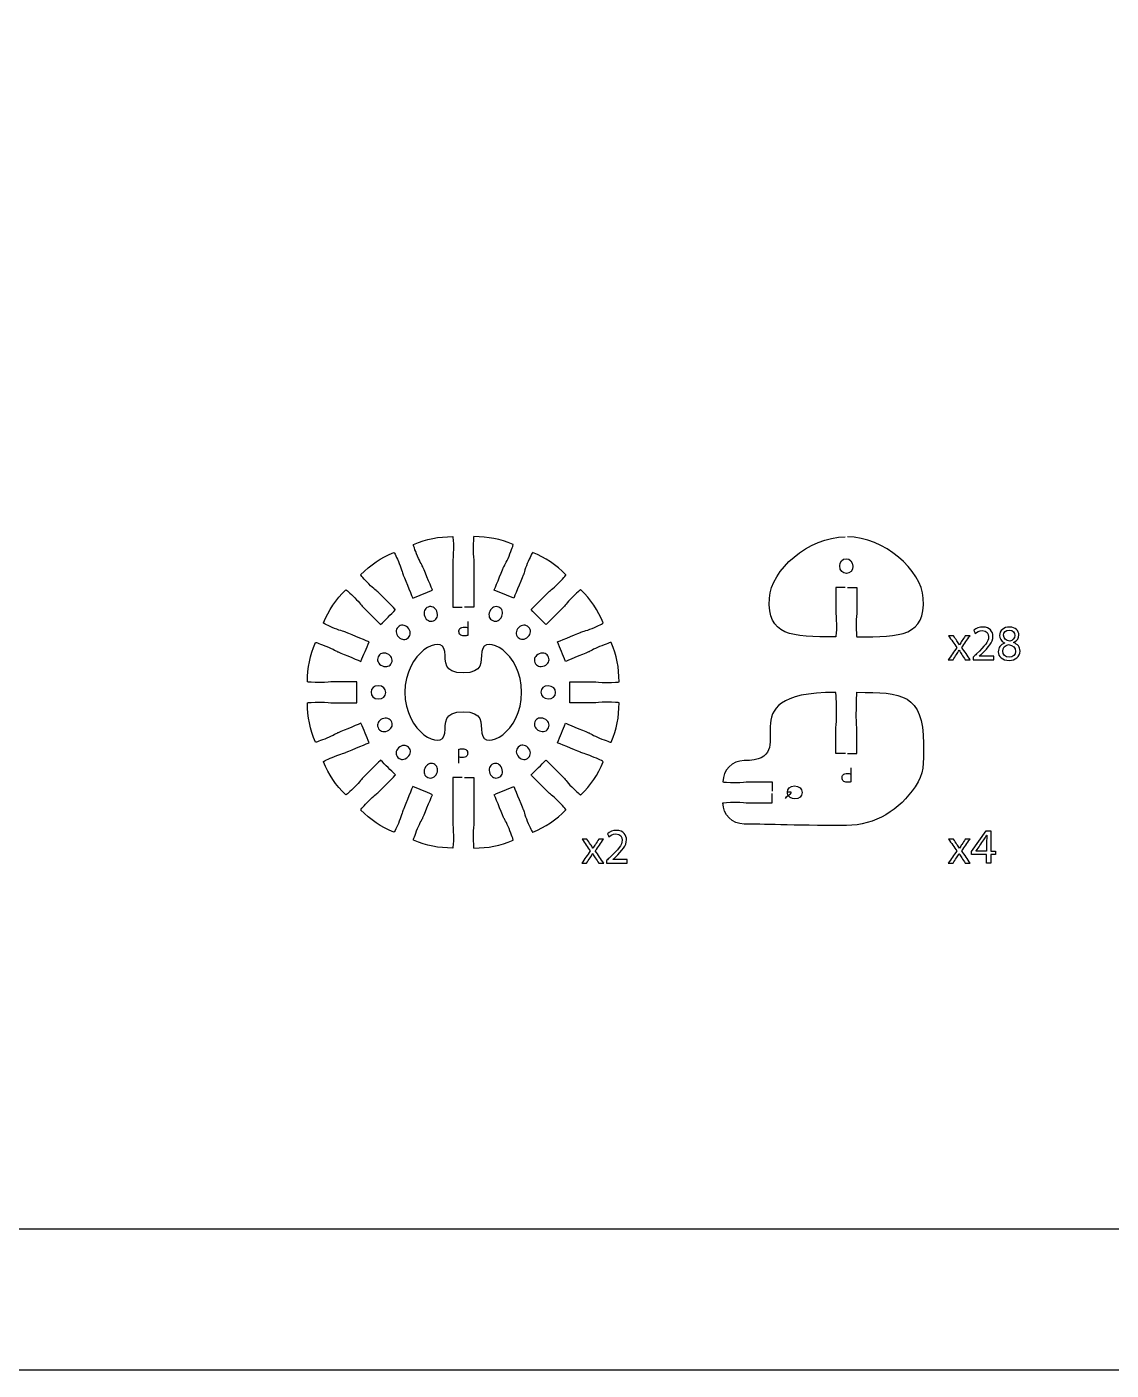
# Model space of a CAD drawing. Extents: x 0 to 1000, y 0 to 600.
# Drawn here: x 692.6 to 846.3, y 0.1 to 190.5 of the extents above; entities that cross this region are included whole.
import ezdxf

# ---------------------------------------------------------------- set-up
doc = ezdxf.new("R2010")
doc.units = 0
doc.header["$MEASUREMENT"] = 0
doc.layers.add('DEFAULT', color=7, linetype='CONTINUOUS')

msp = doc.modelspace()

# ---------------------------------------------------------------- linework, layer by layer
at = {"layer": 'DEFAULT', "color": 250}
for points in [[(1000, 0.1), (0, 0.1), (0, 600.1), (1000, 600.1)], [(828.68, 71.96), (828.68, 73.2), (826.55, 73.2), (826.55, 73.61), (828.59, 76.54), (829.26, 76.54), (829.26, 73.69), (829.91, 73.69), (829.91, 73.2), (829.26, 73.2), (829.26, 71.96)]]:
    msp.add_lwpolyline(points, close=True, dxfattribs=at)
msp.add_lwpolyline([(349.41, 570.1), (980, 570.1), (980, 20.1), (203.84, 20.1), (203.84, 570.1), (223.83, 570.1)], dxfattribs=at)
at = {"layer": 'DEFAULT', "color": 1}
for points, knots in [([(754.35, 84.11), (753.9, 84.11), (753.45, 84.11), (753, 84.11), (753, 81.94), (753, 79.78), (753, 77.61), (753, 77.44), (753.1, 76.83), (753.1, 75.86), (753.1, 74.89), (753.05, 74.11), (753, 74.11), (751, 74.11), (749.29, 74.45), (747.44, 75.22), (747.39, 75.24), (747.65, 75.98), (748.02, 76.87), (748.39, 77.77), (748.71, 78.29), (748.78, 78.45), (749.11, 79.26), (750.12, 81.68), (750.12, 81.68), (749.19, 82.07), (748.27, 82.45), (747.34, 82.83), (747.34, 82.83), (746.34, 80.41), (746.01, 79.6), (745.94, 79.44), (745.8, 78.84), (745.43, 77.94), (745.06, 77.05), (744.72, 76.35), (744.67, 76.37), (742.82, 77.13), (741.36, 78.1), (739.95, 79.51), (739.91, 79.56), (740.43, 80.14), (741.12, 80.82), (741.8, 81.51), (742.3, 81.87), (742.43, 81.99), (743.04, 82.61), (744.9, 84.47), (744.9, 84.47), (744.19, 85.17), (743.48, 85.88), (742.78, 86.58), (742.78, 86.58), (740.92, 84.73), (740.31, 84.11), (740.18, 83.99), (739.82, 83.49), (739.13, 82.8), (738.45, 82.12), (737.87, 81.6), (737.83, 81.64), (736.41, 83.05), (735.44, 84.51), (734.67, 86.35), (734.65, 86.4), (735.36, 86.74), (736.26, 87.11), (737.15, 87.48), (737.75, 87.62), (737.91, 87.69), (738.72, 88.03), (741.14, 89.03), (741.14, 89.03), (740.76, 89.95), (740.38, 90.88), (740, 91.8), (740, 91.8), (737.57, 90.8), (736.76, 90.46), (736.6, 90.4), (736.08, 90.07), (735.18, 89.7), (734.29, 89.33), (733.55, 89.07), (733.53, 89.12), (732.76, 90.97), (732.42, 92.69), (732.42, 94.69), (732.42, 94.74), (733.21, 94.79), (734.17, 94.79), (735.14, 94.79), (735.75, 94.69), (735.92, 94.69), (736.8, 94.69), (739.42, 94.69), (739.42, 94.69), (739.42, 95.69), (739.42, 96.69), (739.42, 97.69), (739.42, 97.69), (736.8, 97.68), (735.92, 97.68), (735.75, 97.68), (735.14, 97.59), (734.17, 97.59), (733.21, 97.59), (732.42, 97.63), (732.42, 97.69), (732.42, 99.69), (732.76, 101.4), (733.53, 103.25), (733.55, 103.3), (734.29, 103.04), (735.18, 102.67), (736.08, 102.3), (736.6, 101.98), (736.76, 101.91), (737.57, 101.58), (739.99, 100.57), (739.99, 100.57), (740.38, 101.5), (740.76, 102.42), (741.14, 103.34), (741.14, 103.34), (738.72, 104.35), (737.91, 104.68), (737.75, 104.75), (737.15, 104.89), (736.26, 105.26), (735.36, 105.63), (734.66, 105.97), (734.68, 106.02), (735.44, 107.87), (736.41, 109.32), (737.83, 110.74), (737.87, 110.78), (738.45, 110.25), (739.14, 109.57), (739.82, 108.89), (740.18, 108.38), (740.3, 108.26), (740.92, 107.64), (742.78, 105.79), (742.78, 105.79), (743.49, 106.49), (744.19, 107.2), (744.9, 107.91), (744.9, 107.91), (743.04, 109.76), (742.43, 110.38), (742.3, 110.51), (741.8, 110.86), (741.12, 111.55), (740.43, 112.23), (739.91, 112.82), (739.95, 112.86), (741.36, 114.27), (742.82, 115.24), (744.67, 116.01), (744.72, 116.03), (745.06, 115.32), (745.43, 114.43), (745.8, 113.54), (745.94, 112.94), (746, 112.78), (746.34, 111.97), (747.34, 109.54), (747.34, 109.54), (748.27, 109.93), (749.19, 110.31), (750.12, 110.69), (750.12, 110.69), (749.11, 113.12), (748.78, 113.92), (748.71, 114.09), (748.38, 114.61), (748.01, 115.5), (747.64, 116.39), (747.39, 117.14), (747.44, 117.16), (749.29, 117.92), (751, 118.27), (753, 118.27), (753.05, 118.27), (753.1, 117.48), (753.1, 116.51), (753.1, 115.55), (753, 114.94), (753, 114.76), (753, 113.89), (753, 108.26), (753, 108.26), (753.45, 108.26), (753.9, 108.26), (754.35, 108.26)], [0, 0, 0, 0, 3.83, 3.83, 3.83, 22.26, 22.26, 22.26, 23.26, 23.26, 23.26, 24.26, 24.26, 24.26, 25.26, 25.26, 25.26, 26.26, 26.26, 26.26, 27.26, 27.26, 27.26, 28.26, 28.26, 28.26, 36.769242, 36.769242, 36.769242, 37.769242, 37.769242, 37.769242, 38.769242, 38.769242, 38.769242, 39.769242, 39.769242, 39.769242, 40.769242, 40.769242, 40.769242, 41.769242, 41.769242, 41.769242, 42.769242, 42.769242, 42.769242, 43.769242, 43.769242, 43.769242, 52.261597, 52.261597, 52.261597, 53.261597, 53.261597, 53.261597, 54.261597, 54.261597, 54.261597, 55.261597, 55.261597, 55.261597, 56.261597, 56.261597, 56.261597, 57.261597, 57.261597, 57.261597, 58.261597, 58.261597, 58.261597, 59.261597, 59.261597, 59.261597, 67.757773, 67.757773, 67.757773, 68.757773, 68.757773, 68.757773, 69.757773, 69.757773, 69.757773, 70.757773, 70.757773, 70.757773, 71.757773, 71.757773, 71.757773, 72.757773, 72.757773, 72.757773, 73.757773, 73.757773, 73.757773, 74.757773, 74.757773, 74.757773, 83.267773, 83.267773, 83.267773, 84.267773, 84.267773, 84.267773, 85.267773, 85.267773, 85.267773, 86.267773, 86.267773, 86.267773, 87.267773, 87.267773, 87.267773, 88.267773, 88.267773, 88.267773, 89.267773, 89.267773, 89.267773, 90.267773, 90.267773, 90.267773, 98.767779, 98.767779, 98.767779, 99.767779, 99.767779, 99.767779, 100.767779, 100.767779, 100.767779, 101.767779, 101.767779, 101.767779, 102.767779, 102.767779, 102.767779, 103.767779, 103.767779, 103.767779, 104.767779, 104.767779, 104.767779, 105.767779, 105.767779, 105.767779, 114.274276, 114.274276, 114.274276, 115.274276, 115.274276, 115.274276, 116.274276, 116.274276, 116.274276, 117.274276, 117.274276, 117.274276, 118.274276, 118.274276, 118.274276, 119.274276, 119.274276, 119.274276, 120.274276, 120.274276, 120.274276, 121.274276, 121.274276, 121.274276, 129.783518, 129.783518, 129.783518, 130.783518, 130.783518, 130.783518, 131.783518, 131.783518, 131.783518, 132.783518, 132.783518, 132.783518, 133.783518, 133.783518, 133.783518, 134.783518, 134.783518, 134.783518, 135.783518, 135.783518, 135.783518, 136.783518, 136.783518, 136.783518, 140.613518, 140.613518, 140.613518, 140.613518]), ([(754.65, 84.11), (755.1, 84.11), (755.55, 84.11), (756, 84.11), (756, 81.95), (756, 79.78), (756, 77.61), (756, 77.44), (755.9, 76.83), (755.9, 75.86), (755.9, 74.9), (755.94, 74.11), (756, 74.11), (758, 74.11), (759.71, 74.45), (761.56, 75.22), (761.61, 75.24), (761.36, 75.98), (760.98, 76.87), (760.62, 77.77), (760.29, 78.29), (760.22, 78.45), (759.89, 79.26), (758.88, 81.68), (758.88, 81.68), (759.81, 82.07), (760.73, 82.45), (761.66, 82.83), (761.66, 82.83), (762.66, 80.41), (763, 79.6), (763.06, 79.44), (763.2, 78.84), (763.57, 77.94), (763.94, 77.05), (764.28, 76.34), (764.34, 76.36), (766.18, 77.13), (767.63, 78.1), (769.05, 79.52), (769.09, 79.56), (768.57, 80.14), (767.88, 80.83), (767.2, 81.51), (766.7, 81.87), (766.58, 81.99), (765.96, 82.61), (764.1, 84.47), (764.1, 84.47), (764.81, 85.17), (765.52, 85.88), (766.22, 86.59), (766.22, 86.59), (768.08, 84.73), (768.69, 84.11), (768.82, 83.99), (769.18, 83.49), (769.86, 82.8), (770.55, 82.12), (771.13, 81.6), (771.17, 81.64), (772.58, 83.05), (773.56, 84.5), (774.32, 86.35), (774.34, 86.4), (773.64, 86.74), (772.74, 87.11), (771.85, 87.48), (771.25, 87.62), (771.09, 87.69), (770.28, 88.03), (767.86, 89.03), (767.86, 89.03), (768.24, 89.96), (768.62, 90.88), (769, 91.8), (769, 91.8), (771.43, 90.8), (772.24, 90.46), (772.4, 90.4), (772.92, 90.07), (773.82, 89.7), (774.71, 89.33), (775.45, 89.07), (775.47, 89.13), (776.24, 90.97), (776.58, 92.69), (776.57, 94.69), (776.57, 94.74), (775.79, 94.79), (774.83, 94.79), (773.86, 94.79), (773.25, 94.69), (773.08, 94.69), (771.91, 94.69), (770.74, 94.69), (769.58, 94.69), (769.58, 95.69), (769.58, 96.69), (769.58, 97.68), (769.58, 97.68), (772.2, 97.69), (773.07, 97.69), (773.25, 97.69), (773.86, 97.59), (774.83, 97.59), (775.79, 97.59), (776.58, 97.63), (776.58, 97.68), (776.58, 99.69), (776.24, 101.4), (775.47, 103.25), (775.45, 103.3), (774.71, 103.04), (773.82, 102.67), (772.92, 102.3), (772.4, 101.98), (772.24, 101.91), (771.43, 101.58), (769, 100.57), (769, 100.57), (768.62, 101.49), (768.24, 102.42), (767.85, 103.34), (767.85, 103.34), (770.28, 104.35), (771.09, 104.68), (771.25, 104.75), (771.85, 104.89), (772.75, 105.26), (773.64, 105.63), (774.34, 105.97), (774.32, 106.02), (773.56, 107.87), (772.59, 109.32), (771.17, 110.74), (771.13, 110.78), (770.55, 110.25), (769.86, 109.57), (769.18, 108.89), (768.82, 108.38), (768.69, 108.26), (768.08, 107.64), (766.22, 105.79), (766.22, 105.79), (765.52, 106.49), (764.81, 107.2), (764.1, 107.91), (764.1, 107.91), (765.96, 109.76), (766.58, 110.38), (766.7, 110.51), (767.2, 110.87), (767.88, 111.55), (768.57, 112.23), (769.09, 112.82), (769.05, 112.86), (767.64, 114.28), (766.18, 115.25), (764.33, 116.01), (764.28, 116.03), (763.94, 115.32), (763.57, 114.43), (763.2, 113.54), (763.06, 112.94), (763, 112.78), (762.66, 111.97), (761.66, 109.55), (761.66, 109.55), (760.73, 109.93), (759.81, 110.31), (758.88, 110.69), (758.88, 110.69), (759.89, 113.12), (760.22, 113.92), (760.29, 114.08), (760.61, 114.61), (760.98, 115.5), (761.36, 116.4), (761.61, 117.14), (761.56, 117.16), (759.71, 117.92), (758, 118.26), (756, 118.26), (755.95, 118.26), (755.9, 117.48), (755.9, 116.52), (755.9, 115.55), (756, 114.94), (756, 114.77), (756, 113.89), (756, 108.26), (756, 108.26), (755.55, 108.26), (755.1, 108.26), (754.65, 108.26)], [0, 0, 0, 0, 3.83, 3.83, 3.83, 22.27, 22.27, 22.27, 23.27, 23.27, 23.27, 24.27, 24.27, 24.27, 25.27, 25.27, 25.27, 26.27, 26.27, 26.27, 27.27, 27.27, 27.27, 28.27, 28.27, 28.27, 36.775416, 36.775416, 36.775416, 37.775416, 37.775416, 37.775416, 38.775416, 38.775416, 38.775416, 39.775416, 39.775416, 39.775416, 40.775416, 40.775416, 40.775416, 41.775416, 41.775416, 41.775416, 42.775416, 42.775416, 42.775416, 43.775416, 43.775416, 43.775416, 52.281913, 52.281913, 52.281913, 53.281913, 53.281913, 53.281913, 54.281913, 54.281913, 54.281913, 55.281913, 55.281913, 55.281913, 56.281913, 56.281913, 56.281913, 57.281913, 57.281913, 57.281913, 58.281913, 58.281913, 58.281913, 59.281913, 59.281913, 59.281913, 67.787329, 67.787329, 67.787329, 68.787329, 68.787329, 68.787329, 69.787329, 69.787329, 69.787329, 70.787329, 70.787329, 70.787329, 71.787329, 71.787329, 71.787329, 72.787329, 72.787329, 72.787329, 73.787329, 73.787329, 73.787329, 83.717329, 83.717329, 83.717329, 92.217335, 92.217335, 92.217335, 93.217335, 93.217335, 93.217335, 94.217335, 94.217335, 94.217335, 95.217335, 95.217335, 95.217335, 96.217335, 96.217335, 96.217335, 97.217335, 97.217335, 97.217335, 98.217335, 98.217335, 98.217335, 99.217335, 99.217335, 99.217335, 107.717341, 107.717341, 107.717341, 108.717341, 108.717341, 108.717341, 109.717341, 109.717341, 109.717341, 110.717341, 110.717341, 110.717341, 111.717341, 111.717341, 111.717341, 112.717341, 112.717341, 112.717341, 113.717341, 113.717341, 113.717341, 114.717341, 114.717341, 114.717341, 123.223839, 123.223839, 123.223839, 124.223839, 124.223839, 124.223839, 125.223839, 125.223839, 125.223839, 126.223839, 126.223839, 126.223839, 127.223839, 127.223839, 127.223839, 128.223839, 128.223839, 128.223839, 129.223839, 129.223839, 129.223839, 130.223839, 130.223839, 130.223839, 138.729255, 138.729255, 138.729255, 139.729255, 139.729255, 139.729255, 140.729255, 140.729255, 140.729255, 141.729255, 141.729255, 141.729255, 142.729255, 142.729255, 142.729255, 143.729255, 143.729255, 143.729255, 144.729255, 144.729255, 144.729255, 145.729255, 145.729255, 145.729255, 149.559255, 149.559255, 149.559255, 149.559255]), ([(808.64, 111.04), (808.18, 111.04), (807.73, 111.04), (807.28, 111.04), (807.28, 109.88), (807.28, 108.71), (807.28, 107.55), (807.28, 107.37), (807.38, 106.76), (807.38, 105.8), (807.38, 104.83), (807.34, 104.04), (807.28, 104.04), (800.92, 104.04), (797.57, 104.2), (797.88, 109.53), (798.1, 113.55), (803.41, 118.16), (808.64, 118.25)], [0, 0, 0, 0, 3.83, 3.83, 3.83, 13.75, 13.75, 13.75, 14.75, 14.75, 14.75, 15.75, 15.75, 15.75, 16.75, 16.75, 16.75, 17.75, 17.75, 17.75, 17.75]), ([(808.94, 111.04), (809.38, 111.04), (809.83, 111.04), (810.28, 111.04), (810.28, 109.88), (810.28, 108.71), (810.28, 107.55), (810.28, 107.37), (810.18, 106.76), (810.18, 105.8), (810.18, 104.83), (810.23, 104.04), (810.28, 104.04), (816.64, 104.04), (820, 104.2), (819.69, 109.53), (819.46, 113.55), (814.15, 118.16), (808.94, 118.25)], [0, 0, 0, 0, 3.82, 3.82, 3.82, 13.74, 13.74, 13.74, 14.74, 14.74, 14.74, 15.74, 15.74, 15.74, 16.74, 16.74, 16.74, 17.74, 17.74, 17.74, 17.74]), ([(757.13, 90.41), (756.96, 91.87), (757.4, 93.43), (754.5, 93.43), (751.6, 93.43), (752.05, 91.87), (751.87, 90.41), (751.57, 87.75), (746.19, 90.54), (746.23, 96.19), (746.19, 101.84), (751.57, 104.63), (751.87, 101.96), (752.05, 100.5), (751.6, 98.95), (754.5, 98.95), (757.4, 98.95), (756.96, 100.5), (757.13, 101.96), (757.44, 104.63), (762.82, 101.84), (762.77, 96.19), (762.82, 90.54), (757.44, 87.75), (757.13, 90.41)], [1, 1, 1, 1, 2, 2, 2, 3, 3, 3, 4, 4, 4, 5, 5, 5, 6, 6, 6, 7, 7, 7, 8, 8, 8, 9, 9, 9, 9]), ([(808.65, 87.51), (808.2, 87.51), (807.75, 87.51), (807.3, 87.51), (807.3, 88.68), (807.3, 89.85), (807.3, 91.01), (807.3, 91.19), (807.4, 91.8), (807.4, 92.76), (807.4, 93.72), (807.36, 96.11), (807.3, 96.18), (790.95, 96.18), (803.16, 86.51), (794.3, 86.51), (792.65, 86.51), (791.3, 85.17), (791.3, 83.51), (791.3, 83.45), (792.09, 83.41), (793.05, 83.41), (794.02, 83.41), (794.63, 83.51), (794.8, 83.51), (795.97, 83.51), (797.13, 83.51), (798.3, 83.51), (798.3, 83.06), (798.3, 82.61), (798.3, 82.16)], [0, 0, 0, 0, 3.82, 3.82, 3.82, 13.74, 13.74, 13.74, 14.74, 14.74, 14.74, 15.74, 15.74, 15.74, 16.74, 16.74, 16.74, 17.74, 17.74, 17.74, 18.74, 18.74, 18.74, 19.74, 19.74, 19.74, 29.66, 29.66, 29.66, 33.49, 33.49, 33.49, 33.49]), ([(808.95, 87.51), (809.4, 87.51), (809.85, 87.51), (810.3, 87.51), (810.3, 88.68), (810.3, 89.85), (810.3, 91.01), (810.3, 91.19), (810.2, 91.8), (810.2, 92.76), (810.2, 93.73), (810.25, 96.19), (810.3, 96.19), (816.66, 96.19), (819.71, 95.99), (819.71, 88.89), (819.71, 85.89), (819.83, 84.68), (818.55, 82.8), (816.36, 79.57), (812.93, 77.31), (808.8, 77.31), (800.79, 77.31), (796.9, 77.51), (794.3, 77.51), (792.65, 77.51), (791.3, 78.85), (791.3, 80.51), (791.3, 80.56), (792.09, 80.61), (793.05, 80.61), (794.02, 80.61), (794.63, 80.51), (794.8, 80.51), (795.97, 80.51), (797.13, 80.51), (798.3, 80.51), (798.3, 80.96), (798.3, 81.41), (798.3, 81.86)], [0, 0, 0, 0, 3.83, 3.83, 3.83, 13.75, 13.75, 13.75, 14.75, 14.75, 14.75, 15.75, 15.75, 15.75, 16.75, 16.75, 16.75, 17.75, 17.75, 17.75, 18.75, 18.75, 18.75, 19.75, 19.75, 19.75, 20.75, 20.75, 20.75, 21.75, 21.75, 21.75, 22.75, 22.75, 22.75, 32.67, 32.67, 32.67, 36.49, 36.49, 36.49, 36.49])]:
    msp.add_open_spline(points, degree=3, knots=knots, dxfattribs=at)
at = {"layer": 'DEFAULT', "color": 250}
for points, knots in [([(807.86, 114.11), (807.86, 113.41), (808.28, 113.04), (808.8, 113.04), (809.33, 113.04), (809.71, 113.46), (809.71, 114.07), (809.71, 114.71), (809.31, 115.13), (808.77, 115.13), (808.22, 115.13), (807.86, 114.71), (807.86, 114.11)], [0, 0, 0, 0, 1, 1, 1, 2, 2, 2, 3, 3, 3, 4, 4, 4, 4]), ([(749.04, 106.93), (748.78, 107.58), (749.03, 108.08), (749.51, 108.28), (750, 108.48), (750.5, 108.24), (750.74, 107.68), (750.98, 107.08), (750.77, 106.54), (750.27, 106.34), (749.76, 106.13), (749.27, 106.38), (749.04, 106.93)], [0, 0, 0, 0, 1, 1, 1, 2, 2, 2, 3, 3, 3, 4, 4, 4, 4]), ([(758.24, 107.64), (758.51, 108.29), (759.04, 108.46), (759.52, 108.27), (760.01, 108.06), (760.2, 107.54), (759.96, 106.97), (759.72, 106.38), (759.19, 106.14), (758.69, 106.35), (758.18, 106.56), (758.01, 107.09), (758.24, 107.64)], [0, 0, 0, 0, 1, 1, 1, 2, 2, 2, 3, 3, 3, 4, 4, 4, 4]), ([(745.35, 104.03), (744.86, 104.52), (744.89, 105.08), (745.26, 105.44), (745.64, 105.82), (746.19, 105.79), (746.63, 105.36), (747.08, 104.91), (747.09, 104.33), (746.71, 103.95), (746.32, 103.56), (745.77, 103.6), (745.35, 104.03)], [0, 0, 0, 0, 1, 1, 1, 2, 2, 2, 3, 3, 3, 4, 4, 4, 4]), ([(755.12, 106.24), (755.12, 105.58), (755.12, 104.91), (755.12, 104.24), (755, 104.22), (754.83, 104.21), (754.62, 104.21), (754.36, 104.21), (754.18, 104.27), (754.06, 104.37), (753.94, 104.47), (753.88, 104.62), (753.88, 104.8), (753.88, 104.98), (753.93, 105.12), (754.03, 105.23), (754.17, 105.37), (754.4, 105.45), (754.65, 105.45), (754.73, 105.45), (755.07, 105.4), (755.12, 105.34)], [0, 0, 0, 0, 5.661, 5.661, 5.661, 6.661, 6.661, 6.661, 7.661, 7.661, 7.661, 8.661, 8.661, 8.661, 9.661, 9.661, 9.661, 10.661, 10.661, 10.661, 11.661, 11.661, 11.661, 11.661]), ([(762.34, 105.34), (762.83, 105.83), (763.39, 105.79), (763.76, 105.43), (764.13, 105.05), (764.11, 104.49), (763.67, 104.06), (763.22, 103.61), (762.64, 103.59), (762.26, 103.97), (761.87, 104.36), (761.92, 104.92), (762.34, 105.34)], [0, 0, 0, 0, 1, 1, 1, 2, 2, 2, 3, 3, 3, 4, 4, 4, 4]), ([(826.76, 100.79), (826.76, 100.92), (826.76, 101.04), (826.76, 101.17), (826.92, 101.33), (827.08, 101.49), (827.25, 101.64), (828.42, 102.76), (828.95, 103.35), (828.95, 104.04), (828.95, 104.51), (828.73, 104.94), (828.04, 104.94), (827.63, 104.94), (827.28, 104.73), (827.07, 104.55), (827, 104.7), (826.94, 104.84), (826.87, 104.99), (827.19, 105.26), (827.64, 105.45), (828.17, 105.45), (829.16, 105.45), (829.57, 104.78), (829.57, 104.12), (829.57, 103.27), (828.96, 102.59), (827.99, 101.66), (827.87, 101.54), (827.75, 101.43), (827.63, 101.32), (827.63, 101.31), (827.63, 101.31), (827.63, 101.3), (828.31, 101.3), (829, 101.3), (829.69, 101.3), (829.69, 101.13), (829.69, 100.96), (829.69, 100.79), (828.71, 100.79), (827.73, 100.79), (826.76, 100.79)], [8.302, 8.302, 8.302, 8.302, 9.382, 9.382, 9.382, 11.306235, 11.306235, 11.306235, 12.306235, 12.306235, 12.306235, 13.306235, 13.306235, 13.306235, 14.306235, 14.306235, 14.306235, 15.666823, 15.666823, 15.666823, 16.666823, 16.666823, 16.666823, 17.666823, 17.666823, 17.666823, 18.666823, 18.666823, 18.666823, 20.080755, 20.080755, 20.080755, 20.121755, 20.121755, 20.121755, 25.962755, 25.962755, 25.962755, 27.422755, 27.422755, 27.422755, 35.724755, 35.724755, 35.724755, 35.724755]), ([(830.32, 101.95), (830.32, 102.53), (830.67, 102.94), (831.23, 103.18), (831.23, 103.19), (831.23, 103.19), (831.22, 103.2), (830.72, 103.44), (830.5, 103.84), (830.5, 104.23), (830.5, 104.96), (831.11, 105.45), (831.92, 105.45), (832.81, 105.45), (833.25, 104.9), (833.25, 104.32), (833.25, 103.94), (833.06, 103.52), (832.49, 103.25), (832.49, 103.24), (832.49, 103.24), (832.49, 103.23), (833.07, 103), (833.42, 102.6), (833.42, 102.04), (833.42, 101.25), (832.74, 100.71), (831.86, 100.71), (830.9, 100.71), (830.32, 101.28), (830.32, 101.95)], [1, 1, 1, 1, 2, 2, 2, 2.063246, 2.063246, 2.063246, 3.063246, 3.063246, 3.063246, 4.063246, 4.063246, 4.063246, 5.063246, 5.063246, 5.063246, 6.063246, 6.063246, 6.063246, 6.124246, 6.124246, 6.124246, 7.124246, 7.124246, 7.124246, 8.124246, 8.124246, 8.124246, 9.124246, 9.124246, 9.124246, 9.124246]), ([(831.08, 104.27), (831.08, 103.82), (831.43, 103.57), (831.96, 103.43), (832.35, 103.56), (832.66, 103.84), (832.66, 104.26), (832.66, 104.63), (832.44, 105.01), (831.88, 105.01), (831.37, 105.01), (831.08, 104.67), (831.08, 104.27)], [1, 1, 1, 1, 2, 2, 2, 3, 3, 3, 4, 4, 4, 5, 5, 5, 5]), ([(823.98, 104.2), (824.14, 103.96), (824.3, 103.72), (824.47, 103.47), (824.59, 103.28), (824.7, 103.1), (824.81, 102.91), (824.82, 102.91), (824.83, 102.91), (824.83, 102.91), (824.95, 103.12), (825.06, 103.29), (825.17, 103.48), (825.33, 103.72), (825.49, 103.96), (825.65, 104.2), (825.87, 104.2), (826.1, 104.2), (826.32, 104.2), (825.93, 103.65), (825.55, 103.1), (825.16, 102.55), (825.56, 101.96), (825.96, 101.38), (826.36, 100.79), (826.12, 100.79), (825.89, 100.79), (825.65, 100.79), (825.48, 101.05), (825.32, 101.3), (825.15, 101.56), (825.02, 101.76), (824.9, 101.95), (824.78, 102.15), (824.78, 102.15), (824.77, 102.15), (824.77, 102.15), (824.66, 101.95), (824.54, 101.76), (824.41, 101.56), (824.24, 101.3), (824.08, 101.05), (823.92, 100.79), (823.69, 100.79), (823.46, 100.79), (823.23, 100.79), (823.64, 101.37), (824.04, 101.95), (824.44, 102.53), (824.06, 103.09), (823.67, 103.65), (823.29, 104.2), (823.52, 104.2), (823.75, 104.2), (823.98, 104.2)], [0, 0, 0, 0, 2.49699, 2.49699, 2.49699, 3.49699, 3.49699, 3.49699, 3.55799, 3.55799, 3.55799, 4.55799, 4.55799, 4.55799, 7.027266, 7.027266, 7.027266, 8.928266, 8.928266, 8.928266, 14.656941, 14.656941, 14.656941, 20.704255, 20.704255, 20.704255, 22.704255, 22.704255, 22.704255, 25.306785, 25.306785, 25.306785, 26.306785, 26.306785, 26.306785, 26.345785, 26.345785, 26.345785, 27.345785, 27.345785, 27.345785, 29.937997, 29.937997, 29.937997, 31.877997, 31.877997, 31.877997, 37.898551, 37.898551, 37.898551, 43.664396, 43.664396, 43.664396, 45.624396, 45.624396, 45.624396, 45.624396]), ([(832.79, 101.98), (832.79, 102.54), (832.4, 102.81), (831.78, 102.98), (831.25, 102.83), (830.96, 102.48), (830.96, 102.04), (830.94, 101.57), (831.29, 101.16), (831.87, 101.16), (832.43, 101.16), (832.79, 101.51), (832.79, 101.98)], [1, 1, 1, 1, 2, 2, 2, 3, 3, 3, 4, 4, 4, 5, 5, 5, 5]), ([(743.04, 99.93), (742.4, 100.2), (742.22, 100.73), (742.42, 101.2), (742.62, 101.7), (743.15, 101.88), (743.72, 101.65), (744.31, 101.4), (744.54, 100.87), (744.34, 100.38), (744.12, 99.87), (743.6, 99.7), (743.04, 99.93)], [0, 0, 0, 0, 1, 1, 1, 2, 2, 2, 3, 3, 3, 4, 4, 4, 4]), ([(765.25, 101.64), (765.89, 101.91), (766.39, 101.66), (766.59, 101.18), (766.79, 100.69), (766.55, 100.18), (765.99, 99.95), (765.39, 99.7), (764.85, 99.91), (764.65, 100.41), (764.44, 100.92), (764.69, 101.41), (765.25, 101.64)], [0, 0, 0, 0, 1, 1, 1, 2, 2, 2, 3, 3, 3, 4, 4, 4, 4]), ([(742.48, 95.26), (741.79, 95.26), (741.42, 95.69), (741.42, 96.2), (741.42, 96.74), (741.84, 97.11), (742.45, 97.11), (743.09, 97.11), (743.51, 96.71), (743.51, 96.17), (743.51, 95.62), (743.08, 95.26), (742.48, 95.26)], [0, 0, 0, 0, 1, 1, 1, 2, 2, 2, 3, 3, 3, 4, 4, 4, 4]), ([(766.52, 97.11), (767.21, 97.11), (767.58, 96.69), (767.58, 96.17), (767.58, 95.64), (767.16, 95.27), (766.55, 95.27), (765.91, 95.27), (765.49, 95.67), (765.49, 96.21), (765.49, 96.76), (765.92, 97.11), (766.52, 97.11)], [0, 0, 0, 0, 1, 1, 1, 2, 2, 2, 3, 3, 3, 4, 4, 4, 4]), ([(743.75, 90.73), (743.11, 90.47), (742.61, 90.72), (742.41, 91.2), (742.21, 91.69), (742.45, 92.19), (743.01, 92.43), (743.6, 92.67), (744.14, 92.46), (744.35, 91.96), (744.56, 91.45), (744.31, 90.96), (743.75, 90.73)], [0, 0, 0, 0, 1, 1, 1, 2, 2, 2, 3, 3, 3, 4, 4, 4, 4]), ([(765.96, 92.45), (766.6, 92.18), (766.78, 91.65), (766.58, 91.17), (766.37, 90.68), (765.85, 90.49), (765.28, 90.73), (764.69, 90.97), (764.46, 91.5), (764.66, 92), (764.87, 92.51), (765.4, 92.68), (765.96, 92.45)], [0, 0, 0, 0, 1, 1, 1, 2, 2, 2, 3, 3, 3, 4, 4, 4, 4]), ([(746.66, 87.04), (746.17, 86.55), (745.61, 86.58), (745.24, 86.95), (744.86, 87.33), (744.89, 87.88), (745.33, 88.32), (745.78, 88.77), (746.36, 88.78), (746.74, 88.4), (747.13, 88.01), (747.08, 87.46), (746.66, 87.04)], [0, 0, 0, 0, 1, 1, 1, 2, 2, 2, 3, 3, 3, 4, 4, 4, 4]), ([(753.88, 86.14), (753.88, 86.8), (753.88, 87.47), (753.88, 88.13), (754, 88.15), (754.17, 88.17), (754.38, 88.17), (754.64, 88.17), (754.83, 88.11), (754.95, 88), (755.06, 87.91), (755.12, 87.76), (755.12, 87.58), (755.12, 87.4), (755.07, 87.26), (754.97, 87.15), (754.83, 87), (754.6, 86.93), (754.35, 86.93), (754.27, 86.93), (753.93, 86.98), (753.88, 87.03)], [0, 0, 0, 0, 5.661, 5.661, 5.661, 6.661, 6.661, 6.661, 7.661, 7.661, 7.661, 8.661, 8.661, 8.661, 9.661, 9.661, 9.661, 10.661, 10.661, 10.661, 11.661, 11.661, 11.661, 11.661]), ([(763.65, 88.35), (764.14, 87.86), (764.1, 87.3), (763.74, 86.93), (763.36, 86.55), (762.8, 86.58), (762.37, 87.02), (761.92, 87.47), (761.9, 88.05), (762.29, 88.43), (762.68, 88.82), (763.23, 88.77), (763.65, 88.35)], [0, 0, 0, 0, 1, 1, 1, 2, 2, 2, 3, 3, 3, 4, 4, 4, 4]), ([(750.76, 84.73), (750.49, 84.09), (749.96, 83.91), (749.48, 84.11), (748.99, 84.31), (748.8, 84.84), (749.04, 85.4), (749.28, 86), (749.81, 86.23), (750.31, 86.03), (750.82, 85.81), (750.99, 85.29), (750.76, 84.73)], [0, 0, 0, 0, 1, 1, 1, 2, 2, 2, 3, 3, 3, 4, 4, 4, 4]), ([(759.95, 85.44), (760.22, 84.8), (759.97, 84.3), (759.49, 84.1), (759, 83.9), (758.5, 84.14), (758.26, 84.7), (758.02, 85.29), (758.23, 85.83), (758.72, 86.04), (759.23, 86.25), (759.73, 86), (759.95, 85.44)], [0, 0, 0, 0, 1, 1, 1, 2, 2, 2, 3, 3, 3, 4, 4, 4, 4]), ([(809.42, 85.49), (809.42, 84.82), (809.42, 84.16), (809.42, 83.49), (809.29, 83.47), (809.13, 83.45), (808.92, 83.45), (808.66, 83.45), (808.47, 83.51), (808.35, 83.62), (808.24, 83.72), (808.18, 83.87), (808.18, 84.05), (808.18, 84.23), (808.23, 84.37), (808.33, 84.48), (808.47, 84.62), (808.7, 84.7), (808.95, 84.7), (809.03, 84.7), (809.37, 84.64), (809.42, 84.59)], [0, 0, 0, 0, 5.661004, 5.661004, 5.661004, 6.661004, 6.661004, 6.661004, 7.661004, 7.661004, 7.661004, 8.661004, 8.661004, 8.661004, 9.661004, 9.661004, 9.661004, 10.661004, 10.661004, 10.661004, 11.661004, 11.661004, 11.661004, 11.661004]), ([(800.17, 81.14), (800.24, 81.42), (800.95, 81.77), (801.03, 82.01), (801.04, 82.05), (800.43, 82), (800.43, 82.04), (800.45, 82.52), (800.8, 82.93), (801.45, 82.93), (802.1, 82.93), (802.52, 82.54), (802.52, 81.99), (802.52, 81.44), (802.09, 81.08), (801.5, 81.08), (800.98, 81.08), (800.61, 81.4), (800.52, 81.63), (800.44, 81.86), (800.43, 82.01), (800.43, 82.01)], [0, 0, 0, 0, 1, 1, 1, 2, 2, 2, 3, 3, 3, 4, 4, 4, 5, 5, 5, 6, 6, 6, 7, 7, 7, 7]), ([(774.81, 71.96), (774.81, 72.08), (774.81, 72.21), (774.81, 72.34), (774.97, 72.49), (775.14, 72.65), (775.3, 72.81), (776.47, 73.92), (777, 74.52), (777.01, 75.21), (777.01, 75.67), (776.78, 76.11), (776.1, 76.11), (775.68, 76.11), (775.33, 75.89), (775.12, 75.72), (775.06, 75.86), (774.99, 76.01), (774.92, 76.15), (775.24, 76.42), (775.69, 76.62), (776.22, 76.62), (777.21, 76.62), (777.63, 75.94), (777.63, 75.29), (777.63, 74.44), (777.01, 73.76), (776.05, 72.82), (775.92, 72.71), (775.8, 72.6), (775.68, 72.48), (775.68, 72.48), (775.68, 72.48), (775.68, 72.47), (776.37, 72.47), (777.05, 72.47), (777.74, 72.47), (777.74, 72.3), (777.74, 72.13), (777.74, 71.96), (776.76, 71.96), (775.79, 71.96), (774.81, 71.96)], [8.302, 8.302, 8.302, 8.302, 9.382, 9.382, 9.382, 11.305538, 11.305538, 11.305538, 12.305538, 12.305538, 12.305538, 13.305538, 13.305538, 13.305538, 14.305538, 14.305538, 14.305538, 15.666538, 15.666538, 15.666538, 16.666538, 16.666538, 16.666538, 17.666538, 17.666538, 17.666538, 18.666538, 18.666538, 18.666538, 20.083296, 20.083296, 20.083296, 20.122296, 20.122296, 20.122296, 25.964296, 25.964296, 25.964296, 27.425296, 27.425296, 27.425296, 35.727296, 35.727296, 35.727296, 35.727296]), ([(772.03, 75.37), (772.19, 75.13), (772.36, 74.88), (772.52, 74.64), (772.65, 74.45), (772.75, 74.27), (772.86, 74.08), (772.87, 74.08), (772.88, 74.08), (772.89, 74.08), (773, 74.28), (773.11, 74.46), (773.22, 74.64), (773.38, 74.89), (773.54, 75.13), (773.7, 75.37), (773.93, 75.37), (774.15, 75.37), (774.37, 75.37), (773.99, 74.82), (773.6, 74.27), (773.21, 73.72), (773.61, 73.13), (774.01, 72.54), (774.41, 71.96), (774.17, 71.96), (773.94, 71.96), (773.7, 71.96), (773.54, 72.21), (773.37, 72.47), (773.2, 72.72), (773.07, 72.92), (772.96, 73.11), (772.84, 73.32), (772.83, 73.32), (772.83, 73.32), (772.82, 73.32), (772.71, 73.11), (772.59, 72.93), (772.46, 72.72), (772.3, 72.47), (772.13, 72.21), (771.97, 71.96), (771.74, 71.96), (771.51, 71.96), (771.28, 71.96), (771.69, 72.54), (772.09, 73.12), (772.5, 73.7), (772.11, 74.26), (771.73, 74.81), (771.34, 75.37), (771.57, 75.37), (771.8, 75.37), (772.03, 75.37)], [0, 0, 0, 0, 2.49671, 2.49671, 2.49671, 3.49671, 3.49671, 3.49671, 3.55671, 3.55671, 3.55671, 4.55671, 4.55671, 4.55671, 7.025985, 7.025985, 7.025985, 8.926985, 8.926985, 8.926985, 14.654844, 14.654844, 14.654844, 20.70272, 20.70272, 20.70272, 22.70372, 22.70372, 22.70372, 25.306795, 25.306795, 25.306795, 26.306795, 26.306795, 26.306795, 26.347795, 26.347795, 26.347795, 27.347795, 27.347795, 27.347795, 29.940007, 29.940007, 29.940007, 31.880007, 31.880007, 31.880007, 37.901383, 37.901383, 37.901383, 43.666151, 43.666151, 43.666151, 45.627151, 45.627151, 45.627151, 45.627151]), ([(823.98, 75.37), (824.14, 75.13), (824.3, 74.88), (824.47, 74.64), (824.59, 74.45), (824.7, 74.27), (824.81, 74.08), (824.82, 74.08), (824.83, 74.08), (824.83, 74.08), (824.95, 74.28), (825.06, 74.46), (825.17, 74.64), (825.33, 74.89), (825.49, 75.13), (825.65, 75.37), (825.87, 75.37), (826.1, 75.37), (826.32, 75.37), (825.93, 74.82), (825.55, 74.27), (825.16, 73.72), (825.56, 73.13), (825.96, 72.54), (826.36, 71.96), (826.12, 71.96), (825.89, 71.96), (825.65, 71.96), (825.48, 72.21), (825.32, 72.47), (825.15, 72.72), (825.02, 72.92), (824.9, 73.11), (824.78, 73.32), (824.78, 73.32), (824.77, 73.32), (824.77, 73.32), (824.66, 73.11), (824.54, 72.93), (824.41, 72.72), (824.24, 72.47), (824.08, 72.21), (823.92, 71.96), (823.69, 71.96), (823.46, 71.96), (823.23, 71.96), (823.64, 72.54), (824.04, 73.12), (824.44, 73.7), (824.06, 74.26), (823.67, 74.81), (823.29, 75.37), (823.52, 75.37), (823.75, 75.37), (823.98, 75.37)], [0, 0, 0, 0, 2.496157, 2.496157, 2.496157, 3.496157, 3.496157, 3.496157, 3.557157, 3.557157, 3.557157, 4.557157, 4.557157, 4.557157, 7.026432, 7.026432, 7.026432, 8.927432, 8.927432, 8.927432, 14.655291, 14.655291, 14.655291, 20.702604, 20.702604, 20.702604, 22.702604, 22.702604, 22.702604, 25.305134, 25.305134, 25.305134, 26.305134, 26.305134, 26.305134, 26.344134, 26.344134, 26.344134, 27.344134, 27.344134, 27.344134, 29.936346, 29.936346, 29.936346, 31.876346, 31.876346, 31.876346, 37.897722, 37.897722, 37.897722, 43.661921, 43.661921, 43.661921, 45.621921, 45.621921, 45.621921, 45.621921]), ([(828.68, 73.69), (828.68, 74.2), (828.68, 74.71), (828.68, 75.22), (828.68, 75.46), (828.69, 75.7), (828.7, 75.94), (828.69, 75.94), (828.69, 75.94), (828.68, 75.94), (828.54, 75.67), (828.42, 75.48), (828.3, 75.27), (827.92, 74.75), (827.55, 74.23), (827.17, 73.71), (827.17, 73.7), (827.17, 73.7), (827.17, 73.69), (827.68, 73.69), (828.18, 73.69), (828.68, 73.69)], [4.262, 4.262, 4.262, 4.262, 8.603, 8.603, 8.603, 9.603, 9.603, 9.603, 9.663, 9.663, 9.663, 10.663, 10.663, 10.663, 16.110051, 16.110051, 16.110051, 16.150051, 16.150051, 16.150051, 20.412051, 20.412051, 20.412051, 20.412051])]:
    msp.add_open_spline(points, degree=3, knots=knots, dxfattribs=at)

doc.saveas('drawing.dxf')
